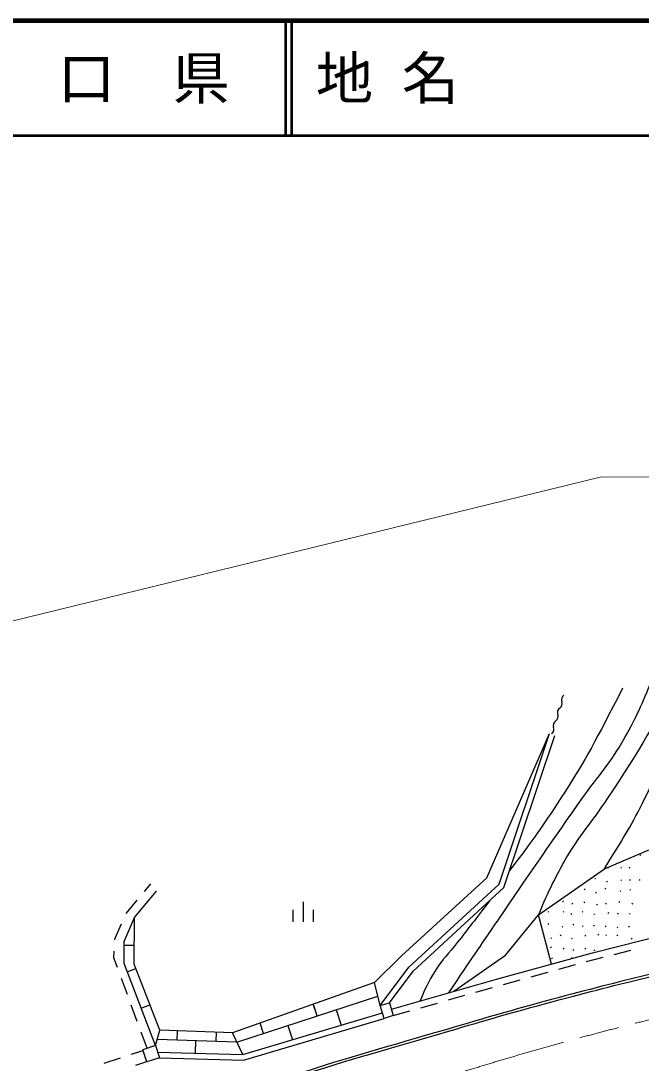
# Model space of a CAD drawing. Units: millimetres, scale not verified. Extents: x 40000 to 680000, y 20000 to 380000.
# Drawn here: x 344654 to 398758, y 289052 to 380000 of the extents above; entities that cross this region are included whole.
import ezdxf
from ezdxf.enums import TextEntityAlignment as Align

# ---------------------------------------------------------------- set-up
doc = ezdxf.new("R2010")
doc.units = ezdxf.units.MM
doc.header["$LTSCALE"] = 1000
doc.linetypes.add('CHAIN', pattern=[18.5, 12, -1.5, 3.5, -1.5])
for name, color, linetype, lineweight in [('M-BGD', 7, 'Continuous', 25), ('M-BMK', 2, 'CHAIN', 13), ('M-STR-HTXT', 7, 'Continuous', 13), ('M-TTL', 2, 'Continuous', 140), ('M-TTL-LINE', 7, 'Continuous', 50)]:
    doc.layers.add(name, color=color, linetype=linetype, lineweight=lineweight)
doc.layers.add('M-TTL-TXT', color=7, linetype='Continuous')
doc.styles.add('ＭＳ ゴシック', font='')
doc.styles.get('ＭＳ ゴシック').set_extended_font_data('MS Gothic')

msp = doc.modelspace()

# ---------------------------------------------------------------- linework, layer by layer
at = {"layer": 'M-BGD'}
for p, q in [((398658, 307174), (398729, 307245)), ((395847, 306080), (395918, 306151)), ((396981, 306055), (397052, 306126)), ((397722, 306093), (397793, 306164)), ((355441, 304034), (355990, 304693)), ((394708, 305133), (394779, 305204)), ((395749, 304872), (395820, 304943)), ((396982, 304991), (397053, 305062)), ((397744, 305013), (397815, 305084)), ((398601, 304998), (398672, 305069)), ((393799, 304193), (393870, 304264)), ((394802, 303890), (394873, 303961)), ((395597, 304240), (395667, 304310)), ((396919, 304033), (396989, 304103)), ((397768, 304143), (397839, 304214)), ((353840, 302114), (354801, 303266)), ((369293, 301393), (369293, 303143)), ((391912, 303145), (391983, 303216)), ((392721, 302951), (392791, 303022)), ((393786, 303045), (393857, 303116)), ((394866, 302851), (394937, 302922)), ((395671, 302938), (395742, 303008)), ((396822, 303086), (396893, 303156)), ((397974, 302937), (398045, 303008)), ((368418, 301393), (368418, 302443)), ((370168, 301393), (370168, 302443)), ((390645, 302213), (390716, 302284)), ((391953, 302220), (392024, 302291)), ((392656, 302029), (392726, 302100)), ((393605, 302216), (393676, 302287)), ((394630, 302023), (394701, 302094)), ((395854, 302123), (395925, 302194)), ((396724, 302057), (396794, 302128)), ((397744, 302053), (397814, 302124)), ((352867, 299965), (353418, 301210)), ((390647, 301153), (390718, 301224)), ((392828, 301107), (392899, 301178)), ((394626, 301011), (394697, 301082)), ((391707, 300192), (391778, 300263)), ((391858, 300917), (391928, 300988)), ((393636, 300962), (393706, 301032)), ((393860, 300139), (393931, 300209)), ((394985, 300222), (395056, 300293)), ((395627, 300952), (395698, 301023)), ((395671, 300181), (395742, 300251)), ((396646, 300178), (396717, 300249)), ((396655, 300852), (396725, 300923)), ((397658, 300947), (397729, 301018)), ((352858, 299827), (352867, 299965)), ((353659, 299343), (354553, 299343)), ((390877, 299922), (390948, 299993)), ((392670, 299891), (392740, 299962)), ((397899, 299875), (397970, 299945)), ((352757, 298250), (352794, 298829)), ((390865, 299127), (390936, 299198)), ((391982, 299002), (392053, 299073)), ((392811, 298887), (392882, 298958)), ((393860, 299003), (393931, 299074)), ((394639, 298863), (394710, 298933)), ((396411, 298538), (397865, 298906)), ((353076, 297387), (352757, 298250)), ((390944, 298175), (391015, 298245)), ((391580, 297250), (393026, 297647)), ((392684, 298201), (392755, 298272)), ((393991, 297911), (394657, 298094)), ((394657, 298094), (395441, 298292)), ((353934, 297024), (354682, 297310)), ((389168, 296590), (390615, 296986)), ((353943, 295042), (353423, 296449)), ((384352, 295250), (385794, 295660)), ((386757, 295929), (388204, 296326)), ((363500, 290890), (375796, 294902)), ((381947, 294566), (383390, 294976)), ((354809, 292697), (354289, 294104)), ((355143, 293858), (355905, 294149)), ((370497, 293173), (370163, 294196)), ((370497, 293173), (370202, 294077)), ((376007, 294069), (376806, 294308)), ((376338, 292959), (376007, 294069)), ((376806, 294308), (377138, 293198)), ((379542, 293882), (380985, 294292)), ((372142, 293710), (372582, 292360)), ((377138, 293198), (376338, 292959)), ((377138, 293198), (378580, 293608)), ((365822, 291648), (365527, 292552)), ((367953, 292343), (368358, 291100)), ((355676, 290352), (355156, 291759)), ((356393, 290585), (356767, 291921)), ((363500, 290890), (356542, 291115)), ((358301, 291058), (358327, 291867)), ((361685, 290949), (361711, 291748)), ((364009, 289802), (363122, 291698)), ((354286, 289830), (355319, 290165)), ((356393, 290585), (355298, 290229)), ((355647, 289156), (355298, 290229)), ((356393, 290585), (356742, 289512)), ((359883, 291007), (359848, 289922)), ((351908, 289057), (353335, 289520)), ((356742, 289512), (355647, 289156)), ((354678, 288876), (355637, 289187))]:
    msp.add_line(p, q, dxfattribs=at)
for points in [[(376007, 294069), (375496, 296089), (377859, 298422), (385308, 305224), (390751, 317805)], [(376007, 294069), (378504, 297424), (386361, 304657), (390751, 317805)], [(376806, 294308), (378877, 297087), (386795, 304377), (391225, 317647)], [(390936, 297696), (389792, 302002), (395552, 306015), (399379, 307650), (415297, 310648), (431046, 312387), (440901, 313257), (452650, 314080)], [(376973, 293775), (386149, 296385), (394504, 298674), (401059, 300334), (407240, 301832), (415061, 303471), (422555, 304813), (433467, 306191), (447804, 307569), (460481, 307904), (474603, 307233), (487200, 305966), (496823, 304325), (507521, 301940), (520078, 298325), (531399, 294340), (541806, 290355), (550125, 289691), (552532, 295640)], [(356393, 290585), (353659, 297744), (353659, 299657), (354575, 301769), (356473, 304055)], [(382409, 295321), (386913, 298480), (389792, 302002)], [(375496, 296089), (363122, 291698), (356767, 291921), (354538, 297681), (354575, 301769)], [(356578, 290016), (364009, 289802), (376195, 293438)], [(356742, 289512), (364075, 289300), (376338, 292959)]]:
    msp.add_lwpolyline(points, dxfattribs=at)
for centre, start, end in [((392286, 320757), 124.55407, 200.05368), ((391389, 320430), 304.55407, 20.05368), ((391033, 319315), 304.55407, 20.05368), ((391931, 319643), 124.55407, 200.05368), ((390677, 318201), 304.55407, 20.05368), ((391575, 318528), 124.55407, 200.05368)]:
    msp.add_arc(centre, 478, start, end, dxfattribs=at)
for points, knots in [([(395552, 306015), (397225, 308688), (397705, 309480), (398904, 311800), (400256, 314416), (400571, 316095), (401963, 318690), (403358, 321291), (403992, 322189), (406022, 325064)], [0, 0, 0, 0, 1, 1, 1, 2, 2, 2, 3, 3, 3, 3]), ([(402931, 324003), (399648, 318277), (398811, 316659), (395829, 312167), (394411, 310030), (393372, 308988), (392109, 306756), (391092, 304958), (390765, 304265), (389792, 302002)], [0, 0, 0, 0, 1, 1, 1, 2, 2, 2, 3, 3, 3, 3]), ([(381982, 295199), (384067, 298288), (384598, 299067), (386284, 301539), (388977, 305487), (390500, 307689), (393229, 311613), (394822, 313903), (395976, 315021), (397335, 317458), (398421, 319404), (398769, 320179), (399751, 322627)], [0, 0, 0, 0, 1, 1, 1, 2, 2, 2, 3, 3, 3, 4, 4, 4, 4]), ([(397142, 321758), (394737, 317136), (394085, 315753), (391731, 312144), (390089, 309626), (389483, 308756), (387289, 305858)], [0, 0, 0, 0, 1, 1, 1, 2, 2, 2, 2]), ([(544212, 286000), (535904, 289429), (533657, 290457), (526715, 292833), (523039, 294092), (520983, 294817), (517249, 295894), (511381, 297585), (508115, 298647), (502148, 299946), (497928, 300865), (495550, 301336), (491279, 301977), (485134, 302899), (481689, 303476), (475493, 303950), (470744, 304314), (468072, 304424), (463309, 304465), (457545, 304515), (454315, 304453), (448554, 304265), (444764, 304141), (442639, 304068), (438859, 303779), (435248, 303502), (433238, 303199), (429649, 302720), (426683, 302325), (425017, 302122), (422070, 301605), (416379, 300607), (413212, 299919), (407573, 298660), (401042, 297202), (397395, 296326), (390930, 294598), (387349, 293640), (385358, 293051), (381802, 292002), (376552, 290454), (373584, 289668), (368379, 287972), (365840, 287145), (365015, 286879), (361898, 285799)], [0, 0, 0, 0, 1, 1, 1, 2, 2, 2, 3, 3, 3, 4, 4, 4, 5, 5, 5, 6, 6, 6, 7, 7, 7, 8, 8, 8, 9, 9, 9, 10, 10, 10, 11, 11, 11, 12, 12, 12, 13, 13, 13, 14, 14, 14, 15, 15, 15, 15]), ([(361962, 285609), (365077, 286689), (365902, 286955), (368440, 287781), (373643, 289477), (376609, 290262), (381858, 291810), (385412, 292858), (387402, 293447), (390981, 294404), (397443, 296132), (401089, 297007), (407616, 298465), (413252, 299723), (416417, 300410), (422105, 301408), (425049, 301924), (426713, 302127), (429675, 302522), (433261, 303001), (435269, 303303), (438875, 303579), (442652, 303869), (444775, 303941), (448560, 304065), (454318, 304253), (457546, 304315), (463306, 304265), (468064, 304224), (470732, 304114), (475476, 303751), (481667, 303277), (485109, 302701), (491248, 301779), (495514, 301139), (497889, 300669), (502104, 299751), (508066, 298453), (511329, 297392), (517192, 295702), (520922, 294626), (522976, 293902), (526648, 292645), (533588, 290269), (535834, 289242), (544140, 285814)], [0, 0, 0, 0, 1, 1, 1, 2, 2, 2, 3, 3, 3, 4, 4, 4, 5, 5, 5, 6, 6, 6, 7, 7, 7, 8, 8, 8, 9, 9, 9, 10, 10, 10, 11, 11, 11, 12, 12, 12, 13, 13, 13, 14, 14, 14, 15, 15, 15, 15]), ([(385535, 303217), (384169, 301439), (383826, 300989), (382721, 299567), (381959, 298586), (381418, 298116), (380764, 297060), (380172, 296105), (379991, 295703), (379476, 294487)], [0, 0, 0, 0, 1, 1, 1, 2, 2, 2, 3, 3, 3, 3])]:
    msp.add_open_spline(points, degree=3, knots=knots, dxfattribs=at)
at = {"layer": 'M-BMK'}
msp.add_arc((467296, 18300), 282789, 101.702, 107.29498, dxfattribs=at)
at = {"layer": 'M-STR-HTXT'}
msp.add_lwpolyline([(332679, 324882), (395172, 340177), (541250, 340616)], dxfattribs=at)
at = {"layer": 'M-TTL'}
msp.add_line((680000, 380000), (40000, 380000), dxfattribs=at)
at = {"layer": 'M-TTL-LINE'}
for p, q in [((367750, 380000), (367750, 370000)), ((368250, 380000), (368250, 370000)), ((40000, 370000), (680000, 370000))]:
    msp.add_line(p, q, dxfattribs=at)

# ---------------------------------------------------------------- texts
at = {"layer": 'M-TTL-TXT', "style": 'ＭＳ ゴシック'}
msp.add_text('山\u3000口\u3000県', height=3666, dxfattribs=at).set_placement((350375, 375000), align=Align.MIDDLE_CENTER)
msp.add_text('地 名', height=3666, dxfattribs=at).set_placement((370380, 375000), align=Align.MIDDLE_LEFT)

doc.saveas('drawing.dxf')
